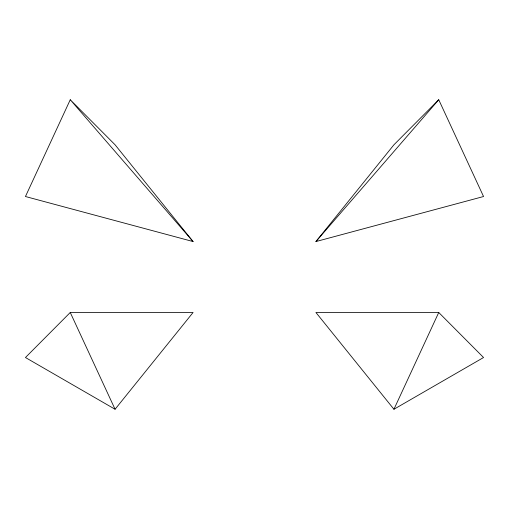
<?xml version="1.0" encoding="UTF-8"?>
<svg xmlns="http://www.w3.org/2000/svg" width="509" height="509" viewBox="0 0 509 509"><rect width="100%" height="100%" fill="white"/><g stroke="black" fill="none" stroke-linecap="round" stroke-linejoin="round"><path stroke-width="0.76" d="M70.255 99.739L25.45 196.519L193.083 241.565L115.066 144.785L70.255 99.739L193.083 241.565M393.934 409.261L438.745 312.481L483.55 357.522L393.934 409.261L315.917 312.481L438.745 312.481M115.066 409.261L193.083 312.481L70.255 312.481L25.45 357.522L115.066 409.261L70.255 312.481M315.917 241.565L393.934 144.785L438.745 99.739L483.55 196.519L315.917 241.565L438.745 99.739"/></g></svg>
